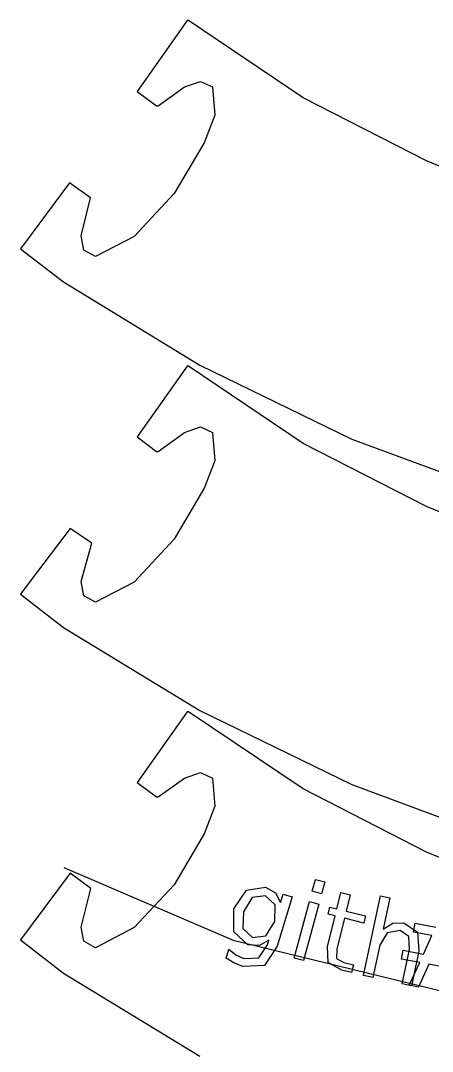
# Model space of a CAD drawing. Extents: x 0.6 to 75.4, y 0.2 to 29.1.
# Drawn here: x 45.05 to 51.17, y 13.77 to 29.09 of the extents above; entities that cross this region are included whole.
import ezdxf

# ---------------------------------------------------------------- set-up
doc = ezdxf.new("R2010")
doc.units = 0

msp = doc.modelspace()

# ---------------------------------------------------------------- linework, layer by layer
at = {"layer": '#vuelocircular'}
for p, q in [((50.889139, 15.538962), (50.913975, 15.671414)), ((50.913975, 15.671414), (51.224462, 15.613206)), ((51.166081, 15.487044), (50.889139, 15.538962)), ((51.039984, 15.213325), (51.166081, 15.487044)), ((50.712573, 15.138488), (50.737239, 15.27008)), ((50.737239, 15.27008), (51.039984, 15.213325)), ((50.983495, 15.087699), (50.712573, 15.138488)), ((50.827294, 14.748398), (50.983495, 15.087699)), ((51.121107, 15.061896), (50.965766, 14.722434)), ((51.373106, 15.014655), (51.121107, 15.061896)), ((50.965766, 14.722434), (50.827294, 14.748398))]:
    msp.add_line(p, q, dxfattribs=at)
at = {"layer": 'all text'}
for p, q in [((45.6897, 16.4985), (48.210523, 15.420839)), ((48.210523, 15.420839), (51.38402, 14.644409))]:
    msp.add_line(p, q, dxfattribs=at)
at = {"layer": 'github'}
for p, q in [((49.384865, 16.14629), (49.43188, 16.321319)), ((49.43188, 16.321319), (49.570101, 16.28419)), ((49.570101, 16.28419), (49.523083, 16.109164)), ((48.218585, 15.882388), (48.407087, 16.16395)), ((48.407087, 16.16395), (48.689738, 16.205285)), ((48.689738, 16.205285), (48.837049, 16.120426)), ((48.837049, 16.120426), (48.912019, 15.97715)), ((48.912019, 15.97715), (48.950655, 16.103608)), ((48.950655, 16.103608), (49.08753, 16.061791)), ((49.523083, 16.109164), (49.384865, 16.14629)), ((49.75123, 15.886633), (49.810132, 16.126866)), ((49.810132, 16.126866), (49.9499, 16.0926)), ((49.9499, 16.0926), (49.890997, 15.852367)), ((48.491348, 16.051165), (48.359897, 15.839199)), ((48.688184, 16.080493), (48.491348, 16.051165)), ((48.835021, 15.946167), (48.688184, 16.080493)), ((48.8263, 15.6967), (48.835021, 15.946167)), ((49.08753, 16.061791), (48.864538, 15.332038)), ((49.1179, 15.152462), (49.3439, 15.9938)), ((49.482121, 15.956671), (49.256118, 15.115333)), ((49.3439, 15.9938), (49.482121, 15.956671)), ((50.147811, 14.894309), (50.400504, 16.077929)), ((50.400504, 16.077929), (50.541231, 16.047884)), ((50.541231, 16.047884), (50.442168, 15.583869)), ((48.217739, 15.544297), (48.218585, 15.882388)), ((48.359897, 15.839199), (48.350668, 15.590703)), ((49.622742, 15.803609), (49.649243, 15.911638)), ((49.724726, 15.778604), (49.622742, 15.803609)), ((49.649243, 15.911638), (49.75123, 15.886633)), ((49.890997, 15.852367), (50.177311, 15.782167)), ((48.694341, 15.485705), (48.826308, 15.6967)), ((48.826308, 15.6967), (48.8263, 15.6967)), ((49.612105, 15.319293), (49.724726, 15.778604)), ((49.864497, 15.744338), (49.751876, 15.285027)), ((50.150811, 15.674135), (49.864497, 15.744338)), ((50.177311, 15.782167), (50.150811, 15.674135)), ((50.442168, 15.583869), (50.584597, 15.673559)), ((50.584597, 15.673559), (50.750177, 15.677961)), ((50.750177, 15.677961), (50.95281, 15.53926)), ((48.429027, 15.352053), (48.217739, 15.544297)), ((48.350668, 15.590703), (48.497502, 15.456377)), ((48.497502, 15.456377), (48.694341, 15.485705)), ((50.498816, 15.528826), (50.391337, 15.345777)), ((50.693004, 15.562927), (50.498816, 15.528826)), ((50.821663, 15.472627), (50.693004, 15.562927)), ((50.95281, 15.53926), (50.971127, 15.256183)), ((48.598609, 15.340087), (48.429027, 15.352053)), ((48.588444, 15.157754), (48.720165, 15.349307)), ((48.740852, 15.417001), (48.598609, 15.340087)), ((48.864538, 15.332038), (48.673477, 15.044753)), ((48.720165, 15.349307), (48.740852, 15.417001)), ((50.391337, 15.345777), (50.288538, 14.864264)), ((50.830158, 15.281518), (50.821663, 15.472627)), ((48.105339, 15.15244), (48.146022, 15.285595)), ((48.146022, 15.285595), (48.250269, 15.200878)), ((48.250269, 15.200878), (48.36526, 15.148667)), ((49.619584, 15.08521), (49.612105, 15.319293)), ((49.751876, 15.285027), (49.747219, 15.145214)), ((50.721353, 14.771859), (50.830158, 15.281518)), ((50.9711, 15.2562), (50.861318, 14.741977)), ((50.971127, 15.256183), (50.9711, 15.2562)), ((48.219568, 15.081755), (48.105339, 15.15244)), ((48.352289, 15.029005), (48.219568, 15.081755)), ((48.673477, 15.044753), (48.352289, 15.029005)), ((48.36526, 15.148667), (48.588444, 15.157754)), ((49.256118, 15.115333), (49.1179, 15.152462)), ((49.827051, 14.971071), (49.619584, 15.08521)), ((49.747219, 15.145214), (49.855578, 15.087412)), ((49.855578, 15.087412), (49.998357, 15.052402)), ((49.998357, 15.052402), (49.96983, 14.936064)), ((49.96983, 14.936064), (49.827051, 14.971071)), ((50.288538, 14.864264), (50.147811, 14.894309)), ((50.861318, 14.741977), (50.721353, 14.771859))]:
    msp.add_line(p, q, dxfattribs=at)
at = {"layer": 'Layer 1'}
for p, q in [((47.5225, 29.0898), (46.781763, 28.03843)), ((47.546374, 29.089762), (47.5225, 29.0898)), ((49.252133, 27.942327), (47.546374, 29.089762)), ((47.0924, 27.8234), (47.48544, 28.104488)), ((47.48544, 28.104488), (47.721129, 28.185917)), ((47.721129, 28.185917), (47.902673, 28.104679)), ((47.902673, 28.104679), (47.93636, 27.684592)), ((46.781763, 28.03843), (47.068501, 27.823377)), ((51.082804, 27.003532), (49.252133, 27.942327)), ((47.068501, 27.823377), (47.0924, 27.8234)), ((47.93636, 27.684592), (47.779376, 27.27382)), ((47.779376, 27.27382), (47.33311, 26.518922)), ((52.776671, 26.310588), (51.082804, 27.003532)), ((45.775624, 26.680593), (45.204711, 25.911817)), ((46.088399, 26.457189), (45.775624, 26.680593)), ((47.33311, 26.518922), (46.733976, 25.87994)), ((45.946405, 25.887922), (46.088399, 26.457189)), ((45.204711, 25.911817), (45.046193, 25.699199)), ((45.985801, 25.677885), (45.946405, 25.887922)), ((46.733976, 25.87994), (46.160501, 25.580562)), ((45.046193, 25.699199), (45.682606, 25.205104)), ((46.160501, 25.580562), (45.985801, 25.677885)), ((45.682606, 25.205104), (47.713666, 23.969024)), ((47.5225, 23.9524), (46.781763, 22.90103)), ((47.546374, 23.95246), (47.5225, 23.9524)), ((49.252133, 22.805027), (47.546374, 23.95246)), ((47.713666, 23.969024), (49.975863, 22.869054)), ((47.48544, 22.967091), (47.721129, 23.048524)), ((47.721129, 23.048524), (47.902673, 22.967288)), ((46.781763, 22.90103), (47.068501, 22.685977)), ((47.0924, 22.686), (47.48544, 22.967091)), ((47.902673, 22.967288), (47.93636, 22.547186)), ((49.975863, 22.869054), (52.323118, 22.000794)), ((47.068501, 22.685977), (47.0924, 22.686)), ((51.082804, 21.86623), (49.252133, 22.805027)), ((47.93636, 22.547186), (47.779376, 22.136418)), ((47.779376, 22.136418), (47.33311, 21.38152)), ((52.776612, 21.173285), (51.082804, 21.86623)), ((45.783416, 21.539655), (45.204711, 20.774413)), ((46.104057, 21.323425), (45.783416, 21.539655)), ((45.946405, 20.75052), (46.104057, 21.323425)), ((47.33311, 21.38152), (46.733976, 20.742538)), ((45.204711, 20.774413), (45.046193, 20.561795)), ((45.985801, 20.540472), (45.946405, 20.75052)), ((46.733976, 20.742538), (46.160501, 20.44316)), ((45.046193, 20.561795), (45.682606, 20.0677)), ((46.160501, 20.44316), (45.985801, 20.540472)), ((45.682606, 20.0677), (47.713666, 18.83162)), ((47.5225, 18.8151), (46.781763, 17.76373)), ((47.546374, 18.81506), (47.5225, 18.8151)), ((49.252133, 17.667628), (47.546374, 18.81506)), ((47.713666, 18.83162), (49.975863, 17.73165)), ((47.0924, 17.5486), (47.48544, 17.829694)), ((47.48544, 17.829694), (47.721129, 17.911127)), ((47.721129, 17.911127), (47.902673, 17.829891)), ((47.902673, 17.829891), (47.93636, 17.409787)), ((46.781763, 17.76373), (47.068501, 17.548677)), ((51.082804, 16.72883), (49.252133, 17.667628)), ((49.975863, 17.73165), (52.323118, 16.86339)), ((47.068501, 17.548677), (47.0924, 17.5486)), ((47.93636, 17.409787), (47.779376, 16.999021)), ((47.779376, 16.999021), (47.33311, 16.244123)), ((52.776612, 16.035885), (51.082804, 16.72883)), ((45.784433, 16.413115), (45.204712, 15.637019)), ((46.092636, 16.185633), (45.784433, 16.413115)), ((47.33311, 16.244123), (46.733976, 15.605141)), ((45.946405, 15.613123), (46.092636, 16.185633)), ((45.204712, 15.637019), (45.046194, 15.424401)), ((45.985801, 15.403078), (45.946405, 15.613123)), ((46.733976, 15.605141), (46.160501, 15.305766)), ((45.046194, 15.424401), (45.682607, 14.930306)), ((46.160501, 15.305766), (45.985801, 15.403078)), ((45.682607, 14.930306), (47.713667, 13.694226))]:
    msp.add_line(p, q, dxfattribs=at)

doc.saveas('drawing.dxf')
